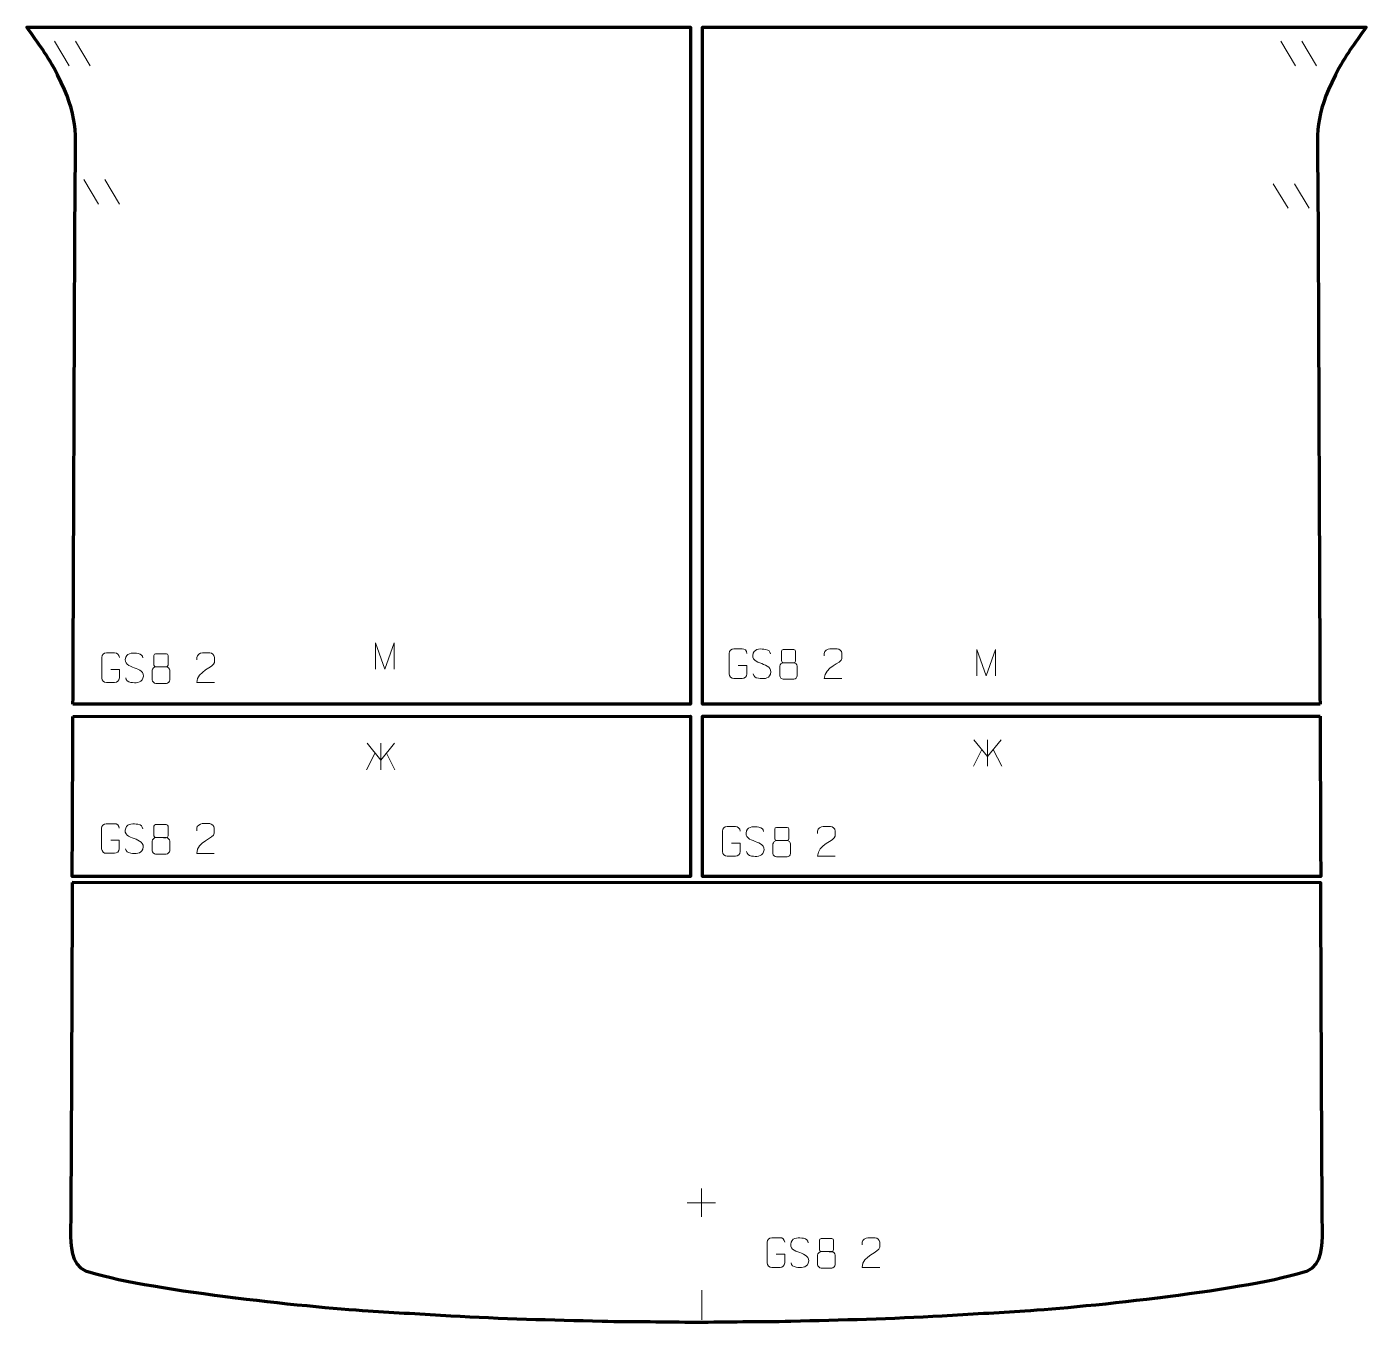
# Model space of a CAD drawing. Header units: millimetres. Extents: x 1110 to 2237, y -223 to 867.
import ezdxf

# ---------------------------------------------------------------- set-up
doc = ezdxf.new("R2010")
doc.units = ezdxf.units.MM
doc.header["$MEASUREMENT"] = 0
doc.layers.add('layer 2', color=7, linetype='Continuous')

msp = doc.modelspace()

# ---------------------------------------------------------------- linework, layer by layer
at = {"layer": 'layer 2', "color": 242, "lineweight": 158}
for points, knots in [([(1148.8956, 296.8621), (1148.8956, 296.8621), (1668.7293, 296.8625), (1668.7293, 296.8625), (1668.7293, 296.8625), (1668.7293, 486.7744), (1668.7293, 676.7389), (1668.7293, 866.6507), (1668.7293, 866.6507), (1486.9226, 866.6476), (1305.0253, 866.4768), (1123.2211, 866.6519), (1123.2211, 866.6519), (1118.7875, 866.6561), (1114.4499, 866.6997), (1110.0107, 866.5881), (1110.0107, 866.5881), (1119.8277, 852.5463), (1128.0602, 842.2074), (1135.9173, 826.5847), (1135.9173, 826.5847), (1153.5944, 791.1359), (1151.121, 779.4203), (1150.8138, 741.1007), (1150.8138, 741.1007), (1150.305, 677.6167), (1150.1804, 614.037), (1149.9232, 550.5436), (1149.9232, 550.5436), (1149.846, 531.4926), (1149.7689, 512.4415), (1149.6917, 493.3905), (1149.6917, 493.3905), (1149.5888, 467.9891), (1149.4859, 442.5876), (1149.383, 417.1863), (1149.383, 417.1863), (1149.3599, 411.4709), (1149.3367, 405.7556), (1149.3136, 400.0403), (1149.3136, 400.0403), (1149.2622, 387.3396), (1149.2107, 374.6389), (1149.1593, 361.9382), (1149.1593, 361.9382), (1149.1336, 355.5878), (1149.1078, 349.2373), (1149.0821, 342.8872), (1149.0821, 342.8872), (1149.0201, 327.5454), (1148.9577, 312.2037), (1148.8956, 296.8621)], [0, 0, 0, 0, 0.071428571, 0.071428571, 0.071428571, 0.071428571, 0.142857143, 0.142857143, 0.142857143, 0.142857143, 0.214285714, 0.214285714, 0.214285714, 0.214285714, 0.285714286, 0.285714286, 0.285714286, 0.285714286, 0.357142857, 0.357142857, 0.357142857, 0.357142857, 0.428571429, 0.428571429, 0.428571429, 0.428571429, 0.5, 0.5, 0.5, 0.5, 0.571428571, 0.571428571, 0.571428571, 0.571428571, 0.642857143, 0.642857143, 0.642857143, 0.642857143, 0.714285714, 0.714285714, 0.714285714, 0.714285714, 0.785714286, 0.785714286, 0.785714286, 0.785714286, 0.857142857, 0.857142857, 0.857142857, 0.857142857, 1, 1, 1, 1]), ([(2198.5424, 296.842), (2198.4803, 312.1903), (2198.418, 327.5388), (2198.3559, 342.8872), (2198.3559, 342.8872), (2198.3303, 349.2373), (2198.3044, 355.5878), (2198.2787, 361.9382), (2198.2787, 361.9382), (2198.2273, 374.6389), (2198.1758, 387.3396), (2198.1244, 400.0403), (2198.1244, 400.0403), (2198.1013, 405.7556), (2198.0781, 411.4709), (2198.055, 417.1863), (2198.055, 417.1863), (2197.9521, 442.5876), (2197.8492, 467.9891), (2197.7463, 493.3905), (2197.7463, 493.3905), (2197.6691, 512.4415), (2197.592, 531.4926), (2197.5148, 550.5436), (2197.5148, 550.5436), (2197.2576, 614.037), (2197.133, 677.6167), (2196.6242, 741.1007), (2196.6242, 741.1007), (2196.317, 779.4203), (2193.8436, 791.1359), (2211.5207, 826.5847), (2211.5207, 826.5847), (2219.3778, 842.2074), (2227.6103, 852.5463), (2237.4273, 866.5881), (2237.4273, 866.5881), (2232.9881, 866.6997), (2228.6506, 866.6559), (2224.2169, 866.6519), (2224.2169, 866.6519), (2042.377, 866.4848), (1861.7226, 866.9549), (1678.719, 866.6507), (1678.719, 866.6507), (1678.719, 676.7286), (1678.661, 486.7641), (1678.661, 296.8419), (1678.661, 296.8419), (1678.661, 296.8419), (2198.5424, 296.842), (2198.5424, 296.842)], [0, 0, 0, 0, 0.071428571, 0.071428571, 0.071428571, 0.071428571, 0.142857143, 0.142857143, 0.142857143, 0.142857143, 0.214285714, 0.214285714, 0.214285714, 0.214285714, 0.285714286, 0.285714286, 0.285714286, 0.285714286, 0.357142857, 0.357142857, 0.357142857, 0.357142857, 0.428571429, 0.428571429, 0.428571429, 0.428571429, 0.5, 0.5, 0.5, 0.5, 0.571428571, 0.571428571, 0.571428571, 0.571428571, 0.642857143, 0.642857143, 0.642857143, 0.642857143, 0.714285714, 0.714285714, 0.714285714, 0.714285714, 0.785714286, 0.785714286, 0.785714286, 0.785714286, 0.857142857, 0.857142857, 0.857142857, 0.857142857, 1, 1, 1, 1]), ([(1148.8543, 286.6433), (1148.6724, 241.7248), (1148.4496, 196.717), (1148.2677, 151.7984), (1148.2677, 151.7984), (1148.2677, 151.7984), (1668.7556, 151.8201), (1668.7556, 151.8201), (1668.7556, 151.8201), (1668.7556, 196.8237), (1668.7293, 241.8275), (1668.7293, 286.8313), (1668.7293, 286.8313), (1668.7293, 286.8313), (1148.8543, 286.6433), (1148.8543, 286.6433)], [0, 0, 0, 0, 0.2, 0.2, 0.2, 0.2, 0.4, 0.4, 0.4, 0.4, 0.6, 0.6, 0.6, 0.6, 1, 1, 1, 1]), ([(2198.5826, 286.9209), (2198.5826, 286.9209), (1678.7044, 286.8429), (1678.7044, 286.8429), (1678.7044, 286.8429), (1678.7044, 241.8246), (1678.719, 196.8386), (1678.719, 151.8205), (1678.719, 151.8205), (1678.719, 151.8205), (2199.1312, 151.8423), (2199.1312, 151.8423), (2199.1312, 151.8423), (2198.9489, 196.8535), (2198.7649, 241.9097), (2198.5826, 286.9209)], [0, 0, 0, 0, 0.2, 0.2, 0.2, 0.2, 0.4, 0.4, 0.4, 0.4, 0.6, 0.6, 0.6, 0.6, 1, 1, 1, 1]), ([(1148.288, 146.828), (1148.288, 146.828), (2199.1508, 146.64), (2199.1508, 146.64), (2199.1508, 146.64), (2199.2202, 129.5012), (2199.2896, 112.3622), (2199.359, 95.2233), (2199.359, 95.2233), (2199.4876, 63.4716), (2199.6162, 31.7198), (2199.7448, -0.032), (2199.7448, -0.032), (2199.8477, -25.4334), (2199.9506, -50.8348), (2200.0535, -76.2362), (2200.0535, -76.2362), (2200.1486, -99.7262), (2200.4137, -123.2166), (2200.5177, -146.6932), (2200.5177, -146.6932), (2200.5547, -158.0377), (2200.5519, -175.0187), (2187.9222, -179.879), (2187.9222, -179.879), (2142.2092, -195.6904), (1999.9061, -210.5692), (1950.1017, -213.6773), (1950.1017, -213.6773), (1926.8975, -215.1101), (1903.6876, -216.4488), (1880.478, -217.7911), (1880.478, -217.7911), (1838.1045, -220.2417), (1795.6631, -221.2383), (1753.2389, -222.3667), (1753.2389, -222.3667), (1740.0886, -222.7175), (1726.9323, -222.6173), (1713.7794, -222.7615), (1713.7794, -222.7615), (1713.7794, -222.7615), (1712.8172, -222.7721), (1712.8172, -222.7721), (1712.8172, -222.7721), (1699.7844, -222.9156), (1686.7517, -223.0868), (1673.719, -223.2441), (1673.719, -223.2441), (1660.6863, -223.0868), (1647.6535, -222.9295), (1634.6208, -222.7721), (1634.6208, -222.7721), (1634.6208, -222.7721), (1633.6586, -222.7615), (1633.6586, -222.7615), (1633.6586, -222.7615), (1620.5057, -222.6173), (1607.3494, -222.7175), (1594.1991, -222.3667), (1594.1991, -222.3667), (1551.7749, -221.2383), (1509.3335, -220.2417), (1466.96, -217.7911), (1466.96, -217.7911), (1443.7504, -216.4488), (1420.5405, -215.1101), (1397.3363, -213.6773), (1397.3363, -213.6773), (1347.5319, -210.5692), (1205.2288, -195.6904), (1159.5158, -179.879), (1159.5158, -179.879), (1146.8861, -175.0187), (1146.8833, -158.0377), (1146.9203, -146.6932), (1146.9203, -146.6932), (1147.0243, -123.2166), (1147.2894, -99.7262), (1147.3845, -76.2362), (1147.3845, -76.2362), (1147.4874, -50.8348), (1147.5903, -25.4334), (1147.6932, -0.032), (1147.6932, -0.032), (1147.8218, 31.7198), (1147.9505, 63.4717), (1148.079, 95.2233), (1148.079, 95.2233), (1148.1486, 112.4248), (1148.2184, 129.6265), (1148.288, 146.828)], [0, 0, 0, 0, 0.041666667, 0.041666667, 0.041666667, 0.041666667, 0.083333333, 0.083333333, 0.083333333, 0.083333333, 0.125, 0.125, 0.125, 0.125, 0.166666667, 0.166666667, 0.166666667, 0.166666667, 0.208333333, 0.208333333, 0.208333333, 0.208333333, 0.25, 0.25, 0.25, 0.25, 0.291666667, 0.291666667, 0.291666667, 0.291666667, 0.333333333, 0.333333333, 0.333333333, 0.333333333, 0.375, 0.375, 0.375, 0.375, 0.416666667, 0.416666667, 0.416666667, 0.416666667, 0.458333333, 0.458333333, 0.458333333, 0.458333333, 0.5, 0.5, 0.5, 0.5, 0.541666667, 0.541666667, 0.541666667, 0.541666667, 0.583333333, 0.583333333, 0.583333333, 0.583333333, 0.625, 0.625, 0.625, 0.625, 0.666666667, 0.666666667, 0.666666667, 0.666666667, 0.708333333, 0.708333333, 0.708333333, 0.708333333, 0.75, 0.75, 0.75, 0.75, 0.791666667, 0.791666667, 0.791666667, 0.791666667, 0.833333333, 0.833333333, 0.833333333, 0.833333333, 0.875, 0.875, 0.875, 0.875, 0.916666667, 0.916666667, 0.916666667, 0.916666667, 1, 1, 1, 1])]:
    msp.add_open_spline(points, degree=3, knots=knots, dxfattribs=at)
at = {"layer": 'layer 2', "color": 250, "lineweight": 9}
for points in [[(1133.3692, 854.7178), (1133.3692, 854.7178), (1145.7335, 834.1735), (1145.7335, 834.1735)], [(1151.0991, 854.7178), (1151.0991, 854.7178), (1163.4634, 834.1735), (1163.4634, 834.1735)], [(2165.5067, 854.7179), (2165.5067, 854.7179), (2177.871, 834.1736), (2177.871, 834.1736)], [(2183.2366, 854.7179), (2183.2366, 854.7179), (2195.6009, 834.1736), (2195.6009, 834.1736)], [(1158.0637, 738.3011), (1158.0637, 738.3011), (1170.428, 717.7568), (1170.428, 717.7568)], [(1175.7936, 738.3011), (1175.7936, 738.3011), (1188.1579, 717.7568), (1188.1579, 717.7568)], [(2159.2477, 734.7734), (2159.2477, 734.7734), (2171.612, 714.2291), (2171.612, 714.2291)], [(2176.9776, 734.7734), (2176.9776, 734.7734), (2189.3419, 714.2291), (2189.3419, 714.2291)], [(1396.4002, 263.9694), (1396.4002, 263.9694), (1408.0231, 249.8243), (1408.0231, 249.8243)], [(1396.4002, 263.9694), (1396.4002, 263.9694), (1408.0231, 249.8243), (1408.0231, 249.8243)], [(1419.5056, 263.9694), (1419.5056, 263.9694), (1407.8827, 249.8243), (1407.8827, 249.8243)], [(1419.5056, 263.9694), (1419.5056, 263.9694), (1407.8827, 249.8243), (1407.8827, 249.8243)], [(1407.944, 263.9694), (1407.944, 263.9694), (1407.944, 241.6191), (1407.944, 241.6191)], [(1407.944, 263.9694), (1407.944, 263.9694), (1407.944, 241.6191), (1407.944, 241.6191)], [(1907.1525, 266.9393), (1907.1525, 266.9393), (1918.7754, 252.7942), (1918.7754, 252.7942)], [(1930.2579, 266.9393), (1930.2579, 266.9393), (1918.635, 252.7942), (1918.635, 252.7942)], [(1918.6963, 266.9393), (1918.6963, 266.9393), (1918.6963, 244.589), (1918.6963, 244.589)], [(1396.0502, 241.6191), (1396.0502, 241.6191), (1403.1636, 255.8907), (1403.1636, 255.8907)], [(1396.0502, 241.6191), (1396.0502, 241.6191), (1403.1636, 255.8907), (1403.1636, 255.8907)], [(1419.8556, 241.6191), (1419.8556, 241.6191), (1412.7422, 255.6761), (1412.7422, 255.6761)], [(1419.8556, 241.6191), (1419.8556, 241.6191), (1412.7422, 255.6761), (1412.7422, 255.6761)], [(1906.8025, 244.589), (1906.8025, 244.589), (1913.9159, 258.8606), (1913.9159, 258.8606)], [(1930.6079, 244.589), (1930.6079, 244.589), (1923.4945, 258.646), (1923.4945, 258.646)], [(1677.8026, -110.7065), (1677.8026, -110.7065), (1677.8026, -134.6844), (1677.8026, -134.6844)], [(1665.8137, -122.6955), (1665.8137, -122.6955), (1689.7916, -122.6955), (1689.7916, -122.6955)], [(1678.1273, -196.2955), (1678.1273, -196.2955), (1678.1273, -221.2696), (1678.1273, -221.2696)]]:
    msp.add_open_spline(points, degree=3, dxfattribs=at)
for points, knots in [([(1180.7715, 326.0918), (1180.7715, 326.0918), (1187.9396, 326.0918), (1187.9396, 326.0918), (1187.9396, 326.0918), (1187.9396, 326.0918), (1187.9396, 318.9237), (1187.9396, 318.9237), (1187.9396, 318.9237), (1187.7999, 316.6003), (1186.1227, 315.1207), (1183.9749, 315.1099), (1183.9749, 315.1099), (1181.6431, 315.1103), (1179.3111, 315.1103), (1176.9796, 315.1099), (1176.9796, 315.1099), (1175.0547, 315.0045), (1173.0825, 316.889), (1173.0937, 318.9063), (1173.0937, 318.9063), (1173.0941, 324.6764), (1173.0941, 330.4461), (1173.0937, 336.2154), (1173.0937, 336.2154), (1173.0979, 338.3535), (1174.8447, 340.0727), (1176.997, 340.0593), (1176.997, 340.0593), (1179.3227, 340.0593), (1181.6488, 340.0593), (1183.9749, 340.0593), (1183.9749, 340.0593), (1185.9216, 340.0947), (1187.913, 338.6032), (1187.9396, 336.1655)], [0, 0, 0, 0, 0.1, 0.1, 0.1, 0.1, 0.2, 0.2, 0.2, 0.2, 0.3, 0.3, 0.3, 0.3, 0.4, 0.4, 0.4, 0.4, 0.5, 0.5, 0.5, 0.5, 0.6, 0.6, 0.6, 0.6, 0.7, 0.7, 0.7, 0.7, 0.8, 0.8, 0.8, 0.8, 1, 1, 1, 1]), ([(1200.5166, 327.5829), (1196.2683, 329.0533), (1191.3602, 330.8491), (1193.3653, 336.3694), (1193.3653, 336.3694), (1194.8688, 340.5093), (1200.0824, 340.1208), (1203.686, 339.5197), (1203.686, 339.5197), (1206.5466, 339.0425), (1207.4113, 337.8293), (1207.7219, 335.7452)], [0, 0, 0, 0, 0.25, 0.25, 0.25, 0.25, 0.5, 0.5, 0.5, 0.5, 1, 1, 1, 1]), ([(1217.0552, 337.898), (1217.0552, 335.685), (1217.0552, 332.0027), (1217.0552, 329.7894), (1217.0552, 329.7894), (1217.0702, 329.282), (1217.8776, 328.3506), (1218.5777, 328.3518), (1218.5777, 328.3518), (1221.5476, 328.352), (1224.5178, 328.2671), (1227.4882, 328.2668), (1227.4882, 328.2668), (1228.2853, 328.271), (1229.006, 329.0613), (1229.0034, 329.782), (1229.0034, 329.782), (1229.0031, 331.998), (1229.0031, 335.6827), (1229.0034, 337.898), (1229.0034, 337.898), (1228.9849, 338.6088), (1228.3735, 339.3692), (1227.5396, 339.3618), (1227.5396, 339.3618), (1224.5225, 339.3615), (1221.5056, 339.3615), (1218.489, 339.3618), (1218.489, 339.3618), (1217.8626, 339.3694), (1217.0385, 338.6584), (1217.0552, 337.898)], [0, 0, 0, 0, 0.111111111, 0.111111111, 0.111111111, 0.111111111, 0.222222222, 0.222222222, 0.222222222, 0.222222222, 0.333333333, 0.333333333, 0.333333333, 0.333333333, 0.444444444, 0.444444444, 0.444444444, 0.444444444, 0.555555556, 0.555555556, 0.555555556, 0.555555556, 0.666666667, 0.666666667, 0.666666667, 0.666666667, 0.777777778, 0.777777778, 0.777777778, 0.777777778, 1, 1, 1, 1]), ([(1267.888, 315.0957), (1262.9736, 315.096), (1258.0592, 315.096), (1253.1451, 315.0957), (1253.1451, 315.0957), (1253.1451, 325.028), (1267.7961, 327.6692), (1267.888, 331.9795), (1267.888, 331.9795), (1267.8877, 333.4036), (1267.8877, 334.8273), (1267.888, 336.2506), (1267.888, 336.2506), (1267.8711, 338.3277), (1265.7483, 340.0525), (1264.0773, 340.0698), (1264.0773, 340.0698), (1262.0041, 340.0694), (1259.9312, 340.0694), (1257.8588, 340.0698), (1257.8588, 340.0698), (1256.0367, 340.0863), (1253.212, 338.2942), (1253.1451, 336.2006), (1253.1451, 336.2006), (1253.1451, 336.2006), (1253.1451, 334.1458), (1253.1451, 334.1458)], [0, 0, 0, 0, 0.125, 0.125, 0.125, 0.125, 0.25, 0.25, 0.25, 0.25, 0.375, 0.375, 0.375, 0.375, 0.5, 0.5, 0.5, 0.5, 0.625, 0.625, 0.625, 0.625, 0.75, 0.75, 0.75, 0.75, 1, 1, 1, 1]), ([(1403.4017, 326.2841), (1403.4017, 326.2841), (1403.4017, 348.6383), (1403.4017, 348.6383), (1403.4017, 348.6383), (1403.4017, 348.6383), (1411.3958, 326.2841), (1411.3958, 326.2841), (1411.3958, 326.2841), (1411.3958, 326.2841), (1419.2418, 348.6378), (1419.2418, 348.6378), (1419.2418, 348.6378), (1419.2418, 348.6378), (1419.2418, 326.2841), (1419.2418, 326.2841)], [0, 0, 0, 0, 0.2, 0.2, 0.2, 0.2, 0.4, 0.4, 0.4, 0.4, 0.6, 0.6, 0.6, 0.6, 1, 1, 1, 1]), ([(1403.4017, 326.2841), (1403.4017, 326.2841), (1403.4017, 348.6383), (1403.4017, 348.6383), (1403.4017, 348.6383), (1403.4017, 348.6383), (1411.3958, 326.2841), (1411.3958, 326.2841), (1411.3958, 326.2841), (1411.3958, 326.2841), (1419.2418, 348.6378), (1419.2418, 348.6378), (1419.2418, 348.6378), (1419.2418, 348.6378), (1419.2418, 326.2841), (1419.2418, 326.2841)], [0, 0, 0, 0, 0.2, 0.2, 0.2, 0.2, 0.4, 0.4, 0.4, 0.4, 0.6, 0.6, 0.6, 0.6, 1, 1, 1, 1]), ([(1708.922, 329.5297), (1708.922, 329.5297), (1716.0901, 329.5297), (1716.0901, 329.5297), (1716.0901, 329.5297), (1716.0901, 329.5297), (1716.0901, 322.3616), (1716.0901, 322.3616), (1716.0901, 322.3616), (1715.9504, 320.0382), (1714.2732, 318.5586), (1712.1254, 318.5478), (1712.1254, 318.5478), (1709.7936, 318.5482), (1707.4616, 318.5482), (1705.1301, 318.5478), (1705.1301, 318.5478), (1703.2052, 318.4424), (1701.233, 320.3269), (1701.2442, 322.3442), (1701.2442, 322.3442), (1701.2446, 328.1143), (1701.2446, 333.884), (1701.2442, 339.6533), (1701.2442, 339.6533), (1701.2484, 341.7914), (1702.9952, 343.5106), (1705.1475, 343.4972), (1705.1475, 343.4972), (1707.4732, 343.4972), (1709.7993, 343.4972), (1712.1254, 343.4972), (1712.1254, 343.4972), (1714.0721, 343.5326), (1716.0635, 342.0411), (1716.0901, 339.6034)], [0, 0, 0, 0, 0.1, 0.1, 0.1, 0.1, 0.2, 0.2, 0.2, 0.2, 0.3, 0.3, 0.3, 0.3, 0.4, 0.4, 0.4, 0.4, 0.5, 0.5, 0.5, 0.5, 0.6, 0.6, 0.6, 0.6, 0.7, 0.7, 0.7, 0.7, 0.8, 0.8, 0.8, 0.8, 1, 1, 1, 1]), ([(1728.6671, 331.0208), (1724.4188, 332.4912), (1719.5107, 334.287), (1721.5158, 339.8073), (1721.5158, 339.8073), (1723.0193, 343.9472), (1728.2329, 343.5587), (1731.8365, 342.9576), (1731.8365, 342.9576), (1734.6971, 342.4804), (1735.5618, 341.2672), (1735.8724, 339.1831)], [0, 0, 0, 0, 0.25, 0.25, 0.25, 0.25, 0.5, 0.5, 0.5, 0.5, 1, 1, 1, 1]), ([(1745.2057, 341.3359), (1745.2057, 339.1229), (1745.2057, 335.4406), (1745.2057, 333.2273), (1745.2057, 333.2273), (1745.2207, 332.7199), (1746.0281, 331.7885), (1746.7282, 331.7897), (1746.7282, 331.7897), (1749.6981, 331.7899), (1752.6683, 331.705), (1755.6387, 331.7047), (1755.6387, 331.7047), (1756.4358, 331.7089), (1757.1565, 332.4992), (1757.1539, 333.2199), (1757.1539, 333.2199), (1757.1536, 335.4359), (1757.1536, 339.1206), (1757.1539, 341.3359), (1757.1539, 341.3359), (1757.1354, 342.0467), (1756.524, 342.8071), (1755.6901, 342.7997), (1755.6901, 342.7997), (1752.673, 342.7994), (1749.6561, 342.7994), (1746.6395, 342.7997), (1746.6395, 342.7997), (1746.0131, 342.8073), (1745.189, 342.0963), (1745.2057, 341.3359)], [0, 0, 0, 0, 0.111111111, 0.111111111, 0.111111111, 0.111111111, 0.222222222, 0.222222222, 0.222222222, 0.222222222, 0.333333333, 0.333333333, 0.333333333, 0.333333333, 0.444444444, 0.444444444, 0.444444444, 0.444444444, 0.555555556, 0.555555556, 0.555555556, 0.555555556, 0.666666667, 0.666666667, 0.666666667, 0.666666667, 0.777777778, 0.777777778, 0.777777778, 0.777777778, 1, 1, 1, 1]), ([(1796.0385, 318.5336), (1791.1241, 318.5339), (1786.2097, 318.5339), (1781.2956, 318.5336), (1781.2956, 318.5336), (1781.2956, 328.4659), (1795.9466, 331.1071), (1796.0385, 335.4174), (1796.0385, 335.4174), (1796.0382, 336.8415), (1796.0382, 338.2652), (1796.0385, 339.6885), (1796.0385, 339.6885), (1796.0216, 341.7656), (1793.8988, 343.4904), (1792.2278, 343.5077), (1792.2278, 343.5077), (1790.1546, 343.5073), (1788.0817, 343.5073), (1786.0093, 343.5077), (1786.0093, 343.5077), (1784.1872, 343.5242), (1781.3625, 341.7321), (1781.2956, 339.6385), (1781.2956, 339.6385), (1781.2956, 339.6385), (1781.2956, 337.5837), (1781.2956, 337.5837)], [0, 0, 0, 0, 0.125, 0.125, 0.125, 0.125, 0.25, 0.25, 0.25, 0.25, 0.375, 0.375, 0.375, 0.375, 0.5, 0.5, 0.5, 0.5, 0.625, 0.625, 0.625, 0.625, 0.75, 0.75, 0.75, 0.75, 1, 1, 1, 1]), ([(1909.6805, 320.6397), (1909.6805, 320.6397), (1909.6805, 342.9939), (1909.6805, 342.9939), (1909.6805, 342.9939), (1909.6805, 342.9939), (1917.6746, 320.6397), (1917.6746, 320.6397), (1917.6746, 320.6397), (1917.6746, 320.6397), (1925.5206, 342.9934), (1925.5206, 342.9934), (1925.5206, 342.9934), (1925.5206, 342.9934), (1925.5206, 320.6397), (1925.5206, 320.6397)], [0, 0, 0, 0, 0.2, 0.2, 0.2, 0.2, 0.4, 0.4, 0.4, 0.4, 0.6, 0.6, 0.6, 0.6, 1, 1, 1, 1]), ([(1200.5166, 327.5828), (1204.5352, 325.9361), (1209.5647, 324.0478), (1207.7307, 318.6875), (1207.7307, 318.6875), (1206.2709, 314.4211), (1201.3601, 314.6778), (1197.634, 315.2325), (1197.634, 315.2325), (1194.884, 315.6423), (1193.6631, 316.8558), (1193.2851, 318.968)], [0, 0, 0, 0, 0.25, 0.25, 0.25, 0.25, 0.5, 0.5, 0.5, 0.5, 1, 1, 1, 1]), ([(1215.5964, 325.3798), (1215.5964, 322.209), (1215.5964, 320.5069), (1215.5964, 317.3355), (1215.5964, 317.3355), (1215.5879, 316.1136), (1217.2858, 314.4209), (1218.5384, 314.4124), (1218.5384, 314.4124), (1221.5215, 314.4127), (1224.5048, 314.4127), (1227.4882, 314.4124), (1227.4882, 314.4124), (1228.8115, 314.4241), (1230.4319, 316.0457), (1230.4208, 317.3449), (1230.4208, 317.3449), (1230.4205, 320.5131), (1230.4205, 322.2119), (1230.4208, 325.3798), (1230.4208, 325.3798), (1230.3511, 326.7602), (1228.7733, 328.3388), (1227.4679, 328.3327), (1227.4679, 328.3327), (1224.4913, 328.3324), (1221.5147, 328.3324), (1218.5384, 328.3327), (1218.5384, 328.3327), (1217.4589, 328.3391), (1215.6126, 326.7602), (1215.5964, 325.3798)], [0, 0, 0, 0, 0.111111111, 0.111111111, 0.111111111, 0.111111111, 0.222222222, 0.222222222, 0.222222222, 0.222222222, 0.333333333, 0.333333333, 0.333333333, 0.333333333, 0.444444444, 0.444444444, 0.444444444, 0.444444444, 0.555555556, 0.555555556, 0.555555556, 0.555555556, 0.666666667, 0.666666667, 0.666666667, 0.666666667, 0.777777778, 0.777777778, 0.777777778, 0.777777778, 1, 1, 1, 1]), ([(1728.6671, 331.0207), (1732.6857, 329.374), (1737.7152, 327.4857), (1735.8812, 322.1254), (1735.8812, 322.1254), (1734.4214, 317.859), (1729.5106, 318.1157), (1725.7845, 318.6704), (1725.7845, 318.6704), (1723.0345, 319.0802), (1721.8136, 320.2937), (1721.4356, 322.4059)], [0, 0, 0, 0, 0.25, 0.25, 0.25, 0.25, 0.5, 0.5, 0.5, 0.5, 1, 1, 1, 1]), ([(1743.7469, 328.8177), (1743.7469, 325.6469), (1743.7469, 323.9448), (1743.7469, 320.7734), (1743.7469, 320.7734), (1743.7384, 319.5515), (1745.4363, 317.8588), (1746.6889, 317.8503), (1746.6889, 317.8503), (1749.672, 317.8506), (1752.6553, 317.8506), (1755.6387, 317.8503), (1755.6387, 317.8503), (1756.962, 317.862), (1758.5824, 319.4836), (1758.5713, 320.7828), (1758.5713, 320.7828), (1758.571, 323.951), (1758.571, 325.6498), (1758.5713, 328.8177), (1758.5713, 328.8177), (1758.5016, 330.1981), (1756.9238, 331.7767), (1755.6184, 331.7706), (1755.6184, 331.7706), (1752.6418, 331.7703), (1749.6652, 331.7703), (1746.6889, 331.7706), (1746.6889, 331.7706), (1745.6094, 331.777), (1743.7631, 330.1981), (1743.7469, 328.8177)], [0, 0, 0, 0, 0.111111111, 0.111111111, 0.111111111, 0.111111111, 0.222222222, 0.222222222, 0.222222222, 0.222222222, 0.333333333, 0.333333333, 0.333333333, 0.333333333, 0.444444444, 0.444444444, 0.444444444, 0.444444444, 0.555555556, 0.555555556, 0.555555556, 0.555555556, 0.666666667, 0.666666667, 0.666666667, 0.666666667, 0.777777778, 0.777777778, 0.777777778, 0.777777778, 1, 1, 1, 1]), ([(1180.6709, 182.3417), (1180.6709, 182.3417), (1187.839, 182.3417), (1187.839, 182.3417), (1187.839, 182.3417), (1187.839, 182.3417), (1187.839, 175.1736), (1187.839, 175.1736), (1187.839, 175.1736), (1187.6993, 172.8502), (1186.0221, 171.3706), (1183.8743, 171.3598), (1183.8743, 171.3598), (1181.5425, 171.3602), (1179.2105, 171.3602), (1176.879, 171.3598), (1176.879, 171.3598), (1174.9541, 171.2544), (1172.9819, 173.1389), (1172.9931, 175.1562), (1172.9931, 175.1562), (1172.9935, 180.9263), (1172.9935, 186.696), (1172.9931, 192.4653), (1172.9931, 192.4653), (1172.9973, 194.6034), (1174.7441, 196.3226), (1176.8964, 196.3092), (1176.8964, 196.3092), (1179.2221, 196.3092), (1181.5482, 196.3092), (1183.8743, 196.3092), (1183.8743, 196.3092), (1185.821, 196.3446), (1187.8124, 194.8531), (1187.839, 192.4154)], [0, 0, 0, 0, 0.1, 0.1, 0.1, 0.1, 0.2, 0.2, 0.2, 0.2, 0.3, 0.3, 0.3, 0.3, 0.4, 0.4, 0.4, 0.4, 0.5, 0.5, 0.5, 0.5, 0.6, 0.6, 0.6, 0.6, 0.7, 0.7, 0.7, 0.7, 0.8, 0.8, 0.8, 0.8, 1, 1, 1, 1]), ([(1200.416, 183.8328), (1196.1677, 185.3032), (1191.2596, 187.099), (1193.2647, 192.6193), (1193.2647, 192.6193), (1194.7682, 196.7592), (1199.9818, 196.3707), (1203.5854, 195.7696), (1203.5854, 195.7696), (1206.446, 195.2924), (1207.3107, 194.0792), (1207.6213, 191.9951)], [0, 0, 0, 0, 0.25, 0.25, 0.25, 0.25, 0.5, 0.5, 0.5, 0.5, 1, 1, 1, 1]), ([(1216.9546, 194.1479), (1216.9546, 191.9349), (1216.9546, 188.2526), (1216.9546, 186.0393), (1216.9546, 186.0393), (1216.9696, 185.5319), (1217.777, 184.6005), (1218.4771, 184.6017), (1218.4771, 184.6017), (1221.447, 184.6019), (1224.4172, 184.517), (1227.3876, 184.5167), (1227.3876, 184.5167), (1228.1847, 184.5209), (1228.9054, 185.3112), (1228.9028, 186.0319), (1228.9028, 186.0319), (1228.9025, 188.2479), (1228.9025, 191.9326), (1228.9028, 194.1479), (1228.9028, 194.1479), (1228.8843, 194.8587), (1228.2729, 195.6191), (1227.439, 195.6117), (1227.439, 195.6117), (1224.4219, 195.6114), (1221.405, 195.6114), (1218.3884, 195.6117), (1218.3884, 195.6117), (1217.762, 195.6193), (1216.9379, 194.9083), (1216.9546, 194.1479)], [0, 0, 0, 0, 0.111111111, 0.111111111, 0.111111111, 0.111111111, 0.222222222, 0.222222222, 0.222222222, 0.222222222, 0.333333333, 0.333333333, 0.333333333, 0.333333333, 0.444444444, 0.444444444, 0.444444444, 0.444444444, 0.555555556, 0.555555556, 0.555555556, 0.555555556, 0.666666667, 0.666666667, 0.666666667, 0.666666667, 0.777777778, 0.777777778, 0.777777778, 0.777777778, 1, 1, 1, 1]), ([(1267.7874, 171.3456), (1262.873, 171.3459), (1257.9586, 171.3459), (1253.0445, 171.3456), (1253.0445, 171.3456), (1253.0445, 181.2779), (1267.6955, 183.9191), (1267.7874, 188.2294), (1267.7874, 188.2294), (1267.7871, 189.6535), (1267.7871, 191.0772), (1267.7874, 192.5005), (1267.7874, 192.5005), (1267.7705, 194.5776), (1265.6477, 196.3024), (1263.9767, 196.3197), (1263.9767, 196.3197), (1261.9035, 196.3193), (1259.8306, 196.3193), (1257.7582, 196.3197), (1257.7582, 196.3197), (1255.9361, 196.3362), (1253.1114, 194.5441), (1253.0445, 192.4505), (1253.0445, 192.4505), (1253.0445, 192.4505), (1253.0445, 190.3957), (1253.0445, 190.3957)], [0, 0, 0, 0, 0.125, 0.125, 0.125, 0.125, 0.25, 0.25, 0.25, 0.25, 0.375, 0.375, 0.375, 0.375, 0.5, 0.5, 0.5, 0.5, 0.625, 0.625, 0.625, 0.625, 0.75, 0.75, 0.75, 0.75, 1, 1, 1, 1]), ([(1703.2776, 179.9519), (1703.2776, 179.9519), (1710.4457, 179.9519), (1710.4457, 179.9519), (1710.4457, 179.9519), (1710.4457, 179.9519), (1710.4457, 172.7838), (1710.4457, 172.7838), (1710.4457, 172.7838), (1710.306, 170.4604), (1708.6288, 168.9808), (1706.481, 168.97), (1706.481, 168.97), (1704.1492, 168.9704), (1701.8172, 168.9704), (1699.4857, 168.97), (1699.4857, 168.97), (1697.5608, 168.8646), (1695.5886, 170.7491), (1695.5998, 172.7664), (1695.5998, 172.7664), (1695.6002, 178.5365), (1695.6002, 184.3062), (1695.5998, 190.0755), (1695.5998, 190.0755), (1695.604, 192.2136), (1697.3508, 193.9328), (1699.5031, 193.9194), (1699.5031, 193.9194), (1701.8288, 193.9194), (1704.1549, 193.9194), (1706.481, 193.9194), (1706.481, 193.9194), (1708.4277, 193.9548), (1710.4191, 192.4633), (1710.4457, 190.0256)], [0, 0, 0, 0, 0.1, 0.1, 0.1, 0.1, 0.2, 0.2, 0.2, 0.2, 0.3, 0.3, 0.3, 0.3, 0.4, 0.4, 0.4, 0.4, 0.5, 0.5, 0.5, 0.5, 0.6, 0.6, 0.6, 0.6, 0.7, 0.7, 0.7, 0.7, 0.8, 0.8, 0.8, 0.8, 1, 1, 1, 1]), ([(1723.0227, 181.443), (1718.7744, 182.9134), (1713.8663, 184.7092), (1715.8714, 190.2295), (1715.8714, 190.2295), (1717.3749, 194.3694), (1722.5885, 193.9809), (1726.1921, 193.3798), (1726.1921, 193.3798), (1729.0527, 192.9026), (1729.9174, 191.6894), (1730.228, 189.6053)], [0, 0, 0, 0, 0.25, 0.25, 0.25, 0.25, 0.5, 0.5, 0.5, 0.5, 1, 1, 1, 1]), ([(1739.5613, 191.7581), (1739.5613, 189.5451), (1739.5613, 185.8628), (1739.5613, 183.6495), (1739.5613, 183.6495), (1739.5763, 183.1421), (1740.3837, 182.2107), (1741.0838, 182.2119), (1741.0838, 182.2119), (1744.0537, 182.2121), (1747.0239, 182.1272), (1749.9943, 182.1269), (1749.9943, 182.1269), (1750.7914, 182.1311), (1751.5121, 182.9214), (1751.5095, 183.6421), (1751.5095, 183.6421), (1751.5092, 185.8581), (1751.5092, 189.5428), (1751.5095, 191.7581), (1751.5095, 191.7581), (1751.491, 192.4689), (1750.8796, 193.2293), (1750.0457, 193.2219), (1750.0457, 193.2219), (1747.0286, 193.2216), (1744.0117, 193.2216), (1740.9951, 193.2219), (1740.9951, 193.2219), (1740.3687, 193.2295), (1739.5446, 192.5185), (1739.5613, 191.7581)], [0, 0, 0, 0, 0.111111111, 0.111111111, 0.111111111, 0.111111111, 0.222222222, 0.222222222, 0.222222222, 0.222222222, 0.333333333, 0.333333333, 0.333333333, 0.333333333, 0.444444444, 0.444444444, 0.444444444, 0.444444444, 0.555555556, 0.555555556, 0.555555556, 0.555555556, 0.666666667, 0.666666667, 0.666666667, 0.666666667, 0.777777778, 0.777777778, 0.777777778, 0.777777778, 1, 1, 1, 1]), ([(1790.3941, 168.9558), (1785.4797, 168.9561), (1780.5653, 168.9561), (1775.6512, 168.9558), (1775.6512, 168.9558), (1775.6512, 178.8881), (1790.3022, 181.5293), (1790.3941, 185.8396), (1790.3941, 185.8396), (1790.3938, 187.2637), (1790.3938, 188.6874), (1790.3941, 190.1107), (1790.3941, 190.1107), (1790.3772, 192.1878), (1788.2544, 193.9126), (1786.5834, 193.9299), (1786.5834, 193.9299), (1784.5102, 193.9295), (1782.4373, 193.9295), (1780.3649, 193.9299), (1780.3649, 193.9299), (1778.5428, 193.9464), (1775.7181, 192.1543), (1775.6512, 190.0607), (1775.6512, 190.0607), (1775.6512, 190.0607), (1775.6512, 188.0059), (1775.6512, 188.0059)], [0, 0, 0, 0, 0.125, 0.125, 0.125, 0.125, 0.25, 0.25, 0.25, 0.25, 0.375, 0.375, 0.375, 0.375, 0.5, 0.5, 0.5, 0.5, 0.625, 0.625, 0.625, 0.625, 0.75, 0.75, 0.75, 0.75, 1, 1, 1, 1]), ([(1200.416, 183.8327), (1204.4346, 182.186), (1209.4641, 180.2977), (1207.6301, 174.9374), (1207.6301, 174.9374), (1206.1703, 170.671), (1201.2595, 170.9277), (1197.5334, 171.4824), (1197.5334, 171.4824), (1194.7834, 171.8922), (1193.5625, 173.1057), (1193.1845, 175.2179)], [0, 0, 0, 0, 0.25, 0.25, 0.25, 0.25, 0.5, 0.5, 0.5, 0.5, 1, 1, 1, 1]), ([(1215.4958, 181.6297), (1215.4958, 178.4589), (1215.4958, 176.7568), (1215.4958, 173.5854), (1215.4958, 173.5854), (1215.4873, 172.3635), (1217.1852, 170.6708), (1218.4378, 170.6623), (1218.4378, 170.6623), (1221.4209, 170.6626), (1224.4042, 170.6626), (1227.3876, 170.6623), (1227.3876, 170.6623), (1228.7109, 170.674), (1230.3313, 172.2956), (1230.3202, 173.5948), (1230.3202, 173.5948), (1230.3199, 176.763), (1230.3199, 178.4618), (1230.3202, 181.6297), (1230.3202, 181.6297), (1230.2505, 183.0101), (1228.6727, 184.5887), (1227.3673, 184.5826), (1227.3673, 184.5826), (1224.3907, 184.5823), (1221.4141, 184.5823), (1218.4378, 184.5826), (1218.4378, 184.5826), (1217.3583, 184.589), (1215.512, 183.0101), (1215.4958, 181.6297)], [0, 0, 0, 0, 0.111111111, 0.111111111, 0.111111111, 0.111111111, 0.222222222, 0.222222222, 0.222222222, 0.222222222, 0.333333333, 0.333333333, 0.333333333, 0.333333333, 0.444444444, 0.444444444, 0.444444444, 0.444444444, 0.555555556, 0.555555556, 0.555555556, 0.555555556, 0.666666667, 0.666666667, 0.666666667, 0.666666667, 0.777777778, 0.777777778, 0.777777778, 0.777777778, 1, 1, 1, 1]), ([(1723.0227, 181.4429), (1727.0413, 179.7962), (1732.0708, 177.9079), (1730.2368, 172.5476), (1730.2368, 172.5476), (1728.777, 168.2812), (1723.8662, 168.5379), (1720.1401, 169.0926), (1720.1401, 169.0926), (1717.3901, 169.5024), (1716.1692, 170.7159), (1715.7912, 172.8281)], [0, 0, 0, 0, 0.25, 0.25, 0.25, 0.25, 0.5, 0.5, 0.5, 0.5, 1, 1, 1, 1]), ([(1738.1025, 179.2399), (1738.1025, 176.0691), (1738.1025, 174.367), (1738.1025, 171.1956), (1738.1025, 171.1956), (1738.094, 169.9737), (1739.7919, 168.281), (1741.0445, 168.2725), (1741.0445, 168.2725), (1744.0276, 168.2728), (1747.0109, 168.2728), (1749.9943, 168.2725), (1749.9943, 168.2725), (1751.3176, 168.2842), (1752.938, 169.9058), (1752.9269, 171.205), (1752.9269, 171.205), (1752.9266, 174.3732), (1752.9266, 176.072), (1752.9269, 179.2399), (1752.9269, 179.2399), (1752.8572, 180.6203), (1751.2794, 182.1989), (1749.974, 182.1928), (1749.974, 182.1928), (1746.9974, 182.1925), (1744.0208, 182.1925), (1741.0445, 182.1928), (1741.0445, 182.1928), (1739.965, 182.1992), (1738.1187, 180.6203), (1738.1025, 179.2399)], [0, 0, 0, 0, 0.111111111, 0.111111111, 0.111111111, 0.111111111, 0.222222222, 0.222222222, 0.222222222, 0.222222222, 0.333333333, 0.333333333, 0.333333333, 0.333333333, 0.444444444, 0.444444444, 0.444444444, 0.444444444, 0.555555556, 0.555555556, 0.555555556, 0.555555556, 0.666666667, 0.666666667, 0.666666667, 0.666666667, 0.777777778, 0.777777778, 0.777777778, 0.777777778, 1, 1, 1, 1]), ([(1740.8356, -166.082), (1740.8356, -166.082), (1748.0037, -166.082), (1748.0037, -166.082), (1748.0037, -166.082), (1748.0037, -166.082), (1748.0037, -173.2501), (1748.0037, -173.2501), (1748.0037, -173.2501), (1747.864, -175.5735), (1746.1868, -177.0531), (1744.039, -177.0639), (1744.039, -177.0639), (1741.7072, -177.0635), (1739.3752, -177.0635), (1737.0437, -177.0639), (1737.0437, -177.0639), (1735.1188, -177.1693), (1733.1466, -175.2848), (1733.1578, -173.2675), (1733.1578, -173.2675), (1733.1582, -167.4974), (1733.1582, -161.7277), (1733.1578, -155.9584), (1733.1578, -155.9584), (1733.162, -153.8203), (1734.9088, -152.1011), (1737.0611, -152.1145), (1737.0611, -152.1145), (1739.3868, -152.1145), (1741.7129, -152.1145), (1744.039, -152.1145), (1744.039, -152.1145), (1745.9857, -152.0791), (1747.9771, -153.5706), (1748.0037, -156.0083)], [0, 0, 0, 0, 0.1, 0.1, 0.1, 0.1, 0.2, 0.2, 0.2, 0.2, 0.3, 0.3, 0.3, 0.3, 0.4, 0.4, 0.4, 0.4, 0.5, 0.5, 0.5, 0.5, 0.6, 0.6, 0.6, 0.6, 0.7, 0.7, 0.7, 0.7, 0.8, 0.8, 0.8, 0.8, 1, 1, 1, 1]), ([(1760.5807, -164.5909), (1756.3324, -163.1205), (1751.4243, -161.3247), (1753.4294, -155.8044), (1753.4294, -155.8044), (1754.9329, -151.6645), (1760.1465, -152.053), (1763.7501, -152.6541), (1763.7501, -152.6541), (1766.6107, -153.1313), (1767.4754, -154.3445), (1767.786, -156.4286)], [0, 0, 0, 0, 0.25, 0.25, 0.25, 0.25, 0.5, 0.5, 0.5, 0.5, 1, 1, 1, 1]), ([(1777.1193, -154.2758), (1777.1193, -156.4888), (1777.1193, -160.1711), (1777.1193, -162.3844), (1777.1193, -162.3844), (1777.1343, -162.8918), (1777.9417, -163.8232), (1778.6418, -163.822), (1778.6418, -163.822), (1781.6117, -163.8218), (1784.5819, -163.9067), (1787.5523, -163.907), (1787.5523, -163.907), (1788.3494, -163.9028), (1789.0701, -163.1125), (1789.0675, -162.3918), (1789.0675, -162.3918), (1789.0672, -160.1758), (1789.0672, -156.4911), (1789.0675, -154.2758), (1789.0675, -154.2758), (1789.049, -153.565), (1788.4376, -152.8046), (1787.6037, -152.812), (1787.6037, -152.812), (1784.5866, -152.8123), (1781.5697, -152.8123), (1778.5531, -152.812), (1778.5531, -152.812), (1777.9267, -152.8044), (1777.1026, -153.5154), (1777.1193, -154.2758)], [0, 0, 0, 0, 0.111111111, 0.111111111, 0.111111111, 0.111111111, 0.222222222, 0.222222222, 0.222222222, 0.222222222, 0.333333333, 0.333333333, 0.333333333, 0.333333333, 0.444444444, 0.444444444, 0.444444444, 0.444444444, 0.555555556, 0.555555556, 0.555555556, 0.555555556, 0.666666667, 0.666666667, 0.666666667, 0.666666667, 0.777777778, 0.777777778, 0.777777778, 0.777777778, 1, 1, 1, 1]), ([(1827.9521, -177.0781), (1823.0377, -177.0778), (1818.1233, -177.0778), (1813.2092, -177.0781), (1813.2092, -177.0781), (1813.2092, -167.1458), (1827.8602, -164.5046), (1827.9521, -160.1943), (1827.9521, -160.1943), (1827.9518, -158.7702), (1827.9518, -157.3465), (1827.9521, -155.9232), (1827.9521, -155.9232), (1827.9352, -153.8461), (1825.8124, -152.1213), (1824.1414, -152.104), (1824.1414, -152.104), (1822.0682, -152.1044), (1819.9953, -152.1044), (1817.9229, -152.104), (1817.9229, -152.104), (1816.1008, -152.0875), (1813.2761, -153.8796), (1813.2092, -155.9732), (1813.2092, -155.9732), (1813.2092, -155.9732), (1813.2092, -158.028), (1813.2092, -158.028)], [0, 0, 0, 0, 0.125, 0.125, 0.125, 0.125, 0.25, 0.25, 0.25, 0.25, 0.375, 0.375, 0.375, 0.375, 0.5, 0.5, 0.5, 0.5, 0.625, 0.625, 0.625, 0.625, 0.75, 0.75, 0.75, 0.75, 1, 1, 1, 1]), ([(1760.5807, -164.591), (1764.5993, -166.2377), (1769.6288, -168.126), (1767.7948, -173.4863), (1767.7948, -173.4863), (1766.335, -177.7527), (1761.4242, -177.496), (1757.6981, -176.9413), (1757.6981, -176.9413), (1754.9481, -176.5315), (1753.7272, -175.318), (1753.3492, -173.2058)], [0, 0, 0, 0, 0.25, 0.25, 0.25, 0.25, 0.5, 0.5, 0.5, 0.5, 1, 1, 1, 1]), ([(1775.6605, -166.794), (1775.6605, -169.9648), (1775.6605, -171.6669), (1775.6605, -174.8383), (1775.6605, -174.8383), (1775.652, -176.0602), (1777.3499, -177.7529), (1778.6025, -177.7614), (1778.6025, -177.7614), (1781.5856, -177.7611), (1784.5689, -177.7611), (1787.5523, -177.7614), (1787.5523, -177.7614), (1788.8756, -177.7497), (1790.496, -176.1281), (1790.4849, -174.8289), (1790.4849, -174.8289), (1790.4846, -171.6607), (1790.4846, -169.9619), (1790.4849, -166.794), (1790.4849, -166.794), (1790.4152, -165.4136), (1788.8374, -163.835), (1787.532, -163.8411), (1787.532, -163.8411), (1784.5554, -163.8414), (1781.5788, -163.8414), (1778.6025, -163.8411), (1778.6025, -163.8411), (1777.523, -163.8347), (1775.6767, -165.4136), (1775.6605, -166.794)], [0, 0, 0, 0, 0.111111111, 0.111111111, 0.111111111, 0.111111111, 0.222222222, 0.222222222, 0.222222222, 0.222222222, 0.333333333, 0.333333333, 0.333333333, 0.333333333, 0.444444444, 0.444444444, 0.444444444, 0.444444444, 0.555555556, 0.555555556, 0.555555556, 0.555555556, 0.666666667, 0.666666667, 0.666666667, 0.666666667, 0.777777778, 0.777777778, 0.777777778, 0.777777778, 1, 1, 1, 1])]:
    msp.add_open_spline(points, degree=3, knots=knots, dxfattribs=at)

doc.saveas('drawing.dxf')
